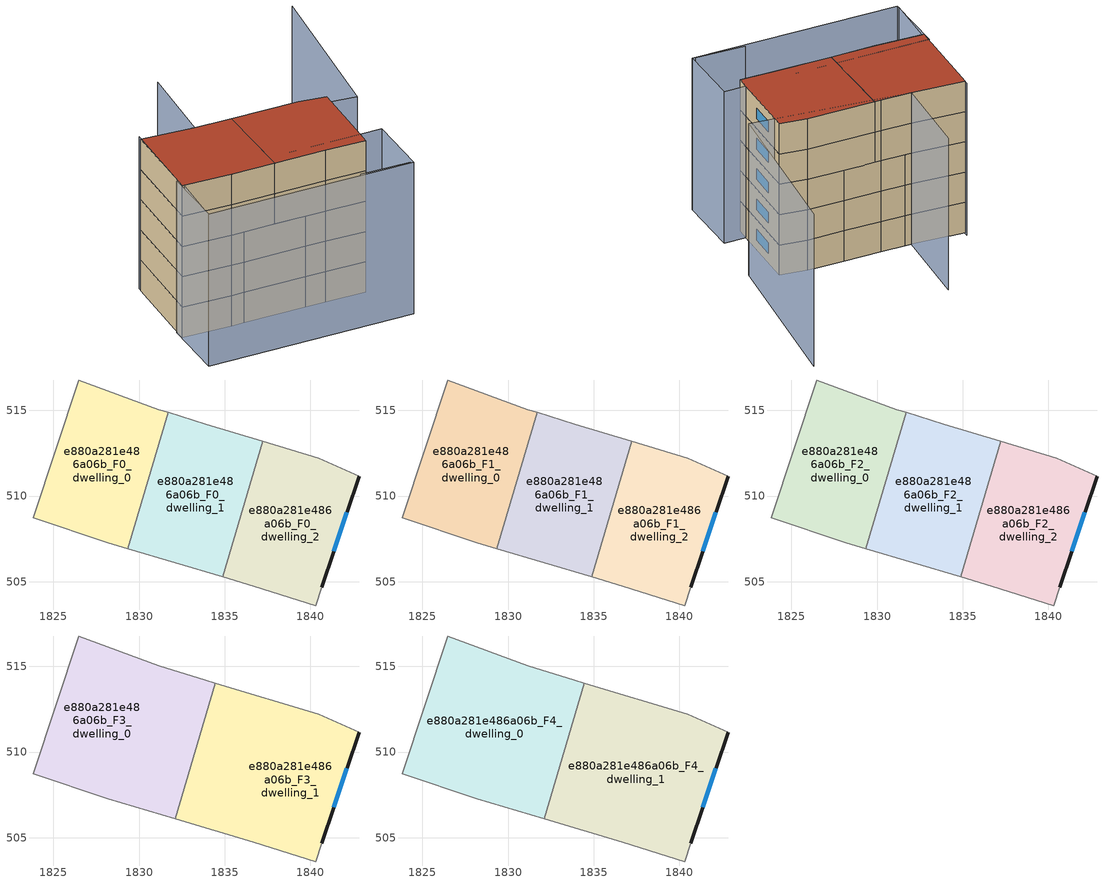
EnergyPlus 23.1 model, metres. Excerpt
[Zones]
e880a281e486a06b_F0_dwelling_0
 floor ground (EU_floor_Construction): 1831.16,515.05 1831.7,514.88 1829.35,506.92 1828.18,507.26 1823.81,508.74 1826.49,516.77 z0
 wall adiabatic (EU_wall_Construction): 1831.7,514.88 1831.16,515.05 1826.49,516.77 1823.81,508.74 1828.18,507.26 1829.35,506.92 z0:3
 wall to e880a281e486a06b_F0_dwelling_1 (EU_wall_Construction): 1829.35,506.92 1831.7,514.88 z0:3
e880a281e486a06b_F0_dwelling_1
 floor ground (EU_floor_Construction): 1837.22,513.19 1834.89,505.28 1829.35,506.92 1831.7,514.88 1833.89,514.19 z0
 wall adiabatic (EU_wall_Construction): 1829.35,506.92 1834.89,505.28 / 1837.22,513.19 1833.89,514.19 1831.7,514.88 z0:3
 wall to e880a281e486a06b_F0_dwelling_2 (EU_wall_Construction): 1834.89,505.28 1837.22,513.19 z0:3
e880a281e486a06b_F0_dwelling_2
 floor ground (EU_floor_Construction): 1842.85,511.15 1840.67,504.66 1840.32,503.58 1836.7,504.74 1834.89,505.28 1837.22,513.19 1840.51,512.2 z0
 wall outside (EU_wall_Construction): 1840.67,504.66 1842.85,511.15 z0:3
 wall adiabatic (EU_wall_Construction): 1834.89,505.28 1836.7,504.74 1840.32,503.58 1840.67,504.66 / 1842.85,511.15 1840.51,512.2 1837.22,513.19 z0:3
 window (EU_Window_Construction): 1841.37,506.77 1842.14,509.04 z0.98:2.02
e880a281e486a06b_F1_dwelling_0
 floor to e880a281e486a06b_F0_dwelling_0 (EU_floor_Construction): 1831.16,515.05 1831.7,514.88 1829.35,506.92 1828.18,507.26 1823.81,508.74 1826.49,516.77 z3
 wall adiabatic (EU_wall_Construction): 1831.7,514.88 1831.16,515.05 1826.49,516.77 1823.81,508.74 1828.18,507.26 1829.35,506.92 z3:6
 wall to e880a281e486a06b_F1_dwelling_1 (EU_wall_Construction): 1829.35,506.92 1831.7,514.88 z3:6
e880a281e486a06b_F1_dwelling_1
 floor to e880a281e486a06b_F0_dwelling_1 (EU_floor_Construction): 1837.22,513.19 1834.89,505.28 1829.35,506.92 1831.7,514.88 1833.89,514.19 z3
 wall adiabatic (EU_wall_Construction): 1829.35,506.92 1834.89,505.28 / 1837.22,513.19 1833.89,514.19 1831.7,514.88 z3:6
 wall to e880a281e486a06b_F1_dwelling_2 (EU_wall_Construction): 1834.89,505.28 1837.22,513.19 z3:6
e880a281e486a06b_F1_dwelling_2
 floor to e880a281e486a06b_F0_dwelling_2 (EU_floor_Construction): 1842.85,511.15 1840.67,504.66 1840.32,503.58 1836.7,504.74 1834.89,505.28 1837.22,513.19 1840.51,512.2 z3
 wall outside (EU_wall_Construction): 1840.67,504.66 1842.85,511.15 z3:6
 wall adiabatic (EU_wall_Construction): 1834.89,505.28 1836.7,504.74 1840.32,503.58 1840.67,504.66 / 1842.85,511.15 1840.51,512.2 1837.22,513.19 z3:6
 window (EU_Window_Construction): 1841.37,506.77 1842.14,509.04 z3.98:5.02
e880a281e486a06b_F2_dwelling_0
 floor to e880a281e486a06b_F1_dwelling_0 (EU_floor_Construction): 1831.16,515.05 1831.7,514.88 1829.35,506.92 1828.18,507.26 1823.81,508.74 1826.49,516.77 z6
 wall adiabatic (EU_wall_Construction): 1831.7,514.88 1831.16,515.05 1826.49,516.77 1823.81,508.74 1828.18,507.26 1829.35,506.92 z6:9
 wall to e880a281e486a06b_F2_dwelling_1 (EU_wall_Construction): 1829.35,506.92 1831.7,514.88 z6:9
e880a281e486a06b_F2_dwelling_1
 floor to e880a281e486a06b_F1_dwelling_1 (EU_floor_Construction): 1837.22,513.19 1834.89,505.28 1829.35,506.92 1831.7,514.88 1833.89,514.19 z6
 wall adiabatic (EU_wall_Construction): 1829.35,506.92 1834.89,505.28 / 1837.22,513.19 1833.89,514.19 1831.7,514.88 z6:9
 wall to e880a281e486a06b_F2_dwelling_2 (EU_wall_Construction): 1834.89,505.28 1837.22,513.19 z6:9
e880a281e486a06b_F2_dwelling_2
 floor to e880a281e486a06b_F1_dwelling_2 (EU_floor_Construction): 1842.85,511.15 1840.67,504.66 1840.32,503.58 1836.7,504.74 1834.89,505.28 1837.22,513.19 1840.51,512.2 z6
 wall outside (EU_wall_Construction): 1840.67,504.66 1842.85,511.15 z6:9
 wall adiabatic (EU_wall_Construction): 1834.89,505.28 1836.7,504.74 1840.32,503.58 1840.67,504.66 / 1842.85,511.15 1840.51,512.2 1837.22,513.19 z6:9
 window (EU_Window_Construction): 1841.37,506.77 1842.14,509.04 z6.98:8.02
e880a281e486a06b_F3_dwelling_0
 floor to e880a281e486a06b_F2_dwelling_0 (EU_floor_Construction): 1831.16,515.05 1831.7,514.88 1829.35,506.92 1828.18,507.26 1823.81,508.74 1826.49,516.77 z9
 floor to e880a281e486a06b_F2_dwelling_1 (EU_floor_Construction): 1834.45,514.02 1832.12,506.1 1829.35,506.92 1831.7,514.88 1833.89,514.19 z9
 wall adiabatic (EU_wall_Construction): 1834.45,514.02 1833.89,514.19 1831.16,515.05 1826.49,516.77 1823.81,508.74 1828.18,507.26 1832.11,506.1 z9:12
 wall to e880a281e486a06b_F3_dwelling_1 (EU_wall_Construction): 1832.11,506.1 1834.45,514.02 z9:12
e880a281e486a06b_F3_dwelling_1
 floor to e880a281e486a06b_F2_dwelling_2 (EU_floor_Construction): 1842.85,511.15 1840.67,504.66 1840.32,503.58 1836.7,504.74 1834.89,505.28 1837.22,513.19 1840.51,512.2 z9
 floor to e880a281e486a06b_F2_dwelling_1 (EU_floor_Construction): 1837.22,513.19 1834.89,505.28 1832.12,506.1 1834.45,514.02 z9
 wall outside (EU_wall_Construction): 1840.67,504.66 1842.85,511.15 z9:12
 wall adiabatic (EU_wall_Construction): 1832.11,506.1 1836.7,504.74 1840.32,503.58 1840.67,504.66 / 1842.85,511.15 1840.51,512.2 1834.45,514.02 z9:12
 window (EU_Window_Construction): 1841.37,506.77 1842.14,509.04 z9.98:11.02
e880a281e486a06b_F4_dwelling_0
 floor to e880a281e486a06b_F3_dwelling_0 (EU_floor_Construction): 1833.89,514.19 1834.45,514.02 1832.11,506.1 1828.18,507.26 1823.81,508.74 1826.49,516.77 1831.16,515.05 z12
 wall adiabatic (EU_wall_Construction): 1834.45,514.02 1833.89,514.19 1831.16,515.05 1826.49,516.77 1823.81,508.74 1828.18,507.26 1832.11,506.1 z12:15
 wall to e880a281e486a06b_F4_dwelling_1 (EU_wall_Construction): 1832.11,506.1 1834.45,514.02 z12:15
 roof outside (EU_roof_Construction): 1832.11,506.1 1834.45,514.02 1833.89,514.19 1831.16,515.05 1826.49,516.77 1823.81,508.74 1828.18,507.26 z15
e880a281e486a06b_F4_dwelling_1
 floor to e880a281e486a06b_F3_dwelling_1 (EU_floor_Construction): 1842.85,511.15 1840.67,504.66 1840.32,503.58 1836.7,504.74 1832.11,506.1 1834.45,514.02 1840.51,512.2 z12
 wall outside (EU_wall_Construction): 1840.67,504.66 1842.85,511.15 z12:15
 wall adiabatic (EU_wall_Construction): 1832.11,506.1 1836.7,504.74 1840.32,503.58 1840.67,504.66 / 1842.85,511.15 1840.51,512.2 1834.45,514.02 z12:15
 window (EU_Window_Construction): 1841.37,506.77 1842.14,509.04 z12.98:14.02
 roof outside (EU_roof_Construction): 1840.67,504.66 1842.85,511.15 1840.51,512.2 1834.45,514.02 1832.11,506.1 1836.7,504.74 1840.32,503.58 z15
shading: 1836.21,499.84 1840.61,498.39 / 1823.98,508.67 1822.33,504 / 1826.64,517.14 1823.81,508.74 / 1850.88,524.08 1844.74,509.38 / 1844.74,509.38 1830.91,515.16 / 1833.97,522.69 1831.16,515.05 / 1840.89,498.21 1822.26,503.77 / 1822.26,503.77 1824.01,509.64 / 1824.01,509.64 1842.65,504.08 / 1842.65,504.08 1840.89,498.21 z0:15
[Building]
EU S2 Campaign: North Axis=0; Terrain=City; Solar Distribution=FullExterior
[Site:Location]
Bologna: Latitude=44.5; Longitude=11.25; Time Zone=1; Elevation=37
[SizingPeriod:WeatherFileDays]
AnnualSizingPeriod: Begin Month=1; Begin Day of Month=1; End Month=12; End Day of Month=31; Day of Week for Start Day=Monday; Use Weather File Daylight Saving Period=No; Use Weather File Rain and Snow Indicators=No
[MATERIAL]
EU_InternalMass_Material: Roughness=MediumRough; Thickness=0.1; Conductivity=1; Density=1800; Specific Heat=900; Thermal Absorptance=0.9; Solar Absorptance=0.7; Visible Absorptance=0.7
[MATERIAL:NOMASS] Roughness=MediumRough; Thermal Absorptance=0.9; Solar Absorptance=0.7; Visible Absorptance=0.7
Name | Thermal Resistance
EU_wall_NoMass | 0.905828
EU_roof_NoMass | 0.37593
EU_floor_NoMass | 0.67114
[WINDOWMATERIAL:SIMPLEGLAZINGSYSTEM]
EU_Window_SimpleGlazing: UFactor=4.52486; Solar Heat Gain Coefficient=0.85; Visible Transmittance=0.85
[CONSTRUCTION]
EU_wall_Construction: EU_wall_NoMass
EU_roof_Construction: EU_roof_NoMass
EU_floor_Construction: EU_floor_NoMass
EU_Window_Construction: EU_Window_SimpleGlazing
EU_InternalMass_Construction: EU_InternalMass_Material
[ZONE] Type=1; Multiplier=1; Ceiling Height=autocalculate; Floor Area=autocalculate; Part of Total Floor Area=Yes
Name | Volume
e880a281e486a06b_F0_dwelling_0; e880a281e486a06b_F1_dwelling_0; e880a281e486a06b_F2_dwelling_0 | 143.254
e880a281e486a06b_F3_dwelling_0; e880a281e486a06b_F4_dwelling_0 | 214.876
e880a281e486a06b_F0_dwelling_1; e880a281e486a06b_F1_dwelling_1; e880a281e486a06b_F2_dwelling_1; e880a281e486a06b_F0_dwelling_2; e880a281e486a06b_F1_dwelling_2; e880a281e486a06b_F2_dwelling_2 | 143.249
e880a281e486a06b_F3_dwelling_1; e880a281e486a06b_F4_dwelling_1 | 214.882
[INTERNALMASS] Construction=EU_InternalMass_Construction
Name | Zone or ZoneList | Surface Area
e880a281e486a06b_F0_dwelling_0_EU_InternalMass | e880a281e486a06b_F0_dwelling_0 | 47.7515
e880a281e486a06b_F0_dwelling_1_EU_InternalMass | e880a281e486a06b_F0_dwelling_1 | 47.7497
e880a281e486a06b_F0_dwelling_2_EU_InternalMass | e880a281e486a06b_F0_dwelling_2 | 47.7493
e880a281e486a06b_F1_dwelling_0_EU_InternalMass | e880a281e486a06b_F1_dwelling_0 | 47.7515
e880a281e486a06b_F1_dwelling_1_EU_InternalMass | e880a281e486a06b_F1_dwelling_1 | 47.7497
e880a281e486a06b_F1_dwelling_2_EU_InternalMass | e880a281e486a06b_F1_dwelling_2 | 47.7493
e880a281e486a06b_F2_dwelling_0_EU_InternalMass | e880a281e486a06b_F2_dwelling_0 | 47.7515
e880a281e486a06b_F2_dwelling_1_EU_InternalMass | e880a281e486a06b_F2_dwelling_1 | 47.7497
e880a281e486a06b_F2_dwelling_2_EU_InternalMass | e880a281e486a06b_F2_dwelling_2 | 47.7493
e880a281e486a06b_F3_dwelling_0_EU_InternalMass | e880a281e486a06b_F3_dwelling_0 | 71.6253
e880a281e486a06b_F3_dwelling_1_EU_InternalMass | e880a281e486a06b_F3_dwelling_1 | 71.6268
e880a281e486a06b_F4_dwelling_0_EU_InternalMass | e880a281e486a06b_F4_dwelling_0 | 71.6253
e880a281e486a06b_F4_dwelling_1_EU_InternalMass | e880a281e486a06b_F4_dwelling_1 | 71.6268
[OTHEREQUIPMENT] Fuel Type=Electricity; Design Level Calculation Method=Watts/Area; Power per Zone Floor Area=1; Fraction Latent=0; Fraction Radiant=0; Fraction Lost=0; Carbon Dioxide Generation Rate=0; EndUse Subcategory=EU_Step8_InternalGains
Name | Zone or ZoneList or Space or SpaceList | Schedule
EU_Step8_InternalGain_e880a281e486a06b_F0_dwelling_0_f000 | e880a281e486a06b_F0_dwelling_0 | EU_Step8_GainSchedule_e880a281e486a06b_F0_dwelling_0_f000
EU_Step8_InternalGain_e880a281e486a06b_F0_dwelling_1_f000 | e880a281e486a06b_F0_dwelling_1 | EU_Step8_GainSchedule_e880a281e486a06b_F0_dwelling_1_f000
EU_Step8_InternalGain_e880a281e486a06b_F0_dwelling_2_f000 | e880a281e486a06b_F0_dwelling_2 | EU_Step8_GainSchedule_e880a281e486a06b_F0_dwelling_2_f000
EU_Step8_InternalGain_e880a281e486a06b_F1_dwelling_0_f000 | e880a281e486a06b_F1_dwelling_0 | EU_Step8_GainSchedule_e880a281e486a06b_F1_dwelling_0_f000
EU_Step8_InternalGain_e880a281e486a06b_F1_dwelling_1_f000 | e880a281e486a06b_F1_dwelling_1 | EU_Step8_GainSchedule_e880a281e486a06b_F1_dwelling_1_f000
EU_Step8_InternalGain_e880a281e486a06b_F1_dwelling_2_f000 | e880a281e486a06b_F1_dwelling_2 | EU_Step8_GainSchedule_e880a281e486a06b_F1_dwelling_2_f000
EU_Step8_InternalGain_e880a281e486a06b_F2_dwelling_0_f000 | e880a281e486a06b_F2_dwelling_0 | EU_Step8_GainSchedule_e880a281e486a06b_F2_dwelling_0_f000
EU_Step8_InternalGain_e880a281e486a06b_F2_dwelling_1_f000 | e880a281e486a06b_F2_dwelling_1 | EU_Step8_GainSchedule_e880a281e486a06b_F2_dwelling_1_f000
EU_Step8_InternalGain_e880a281e486a06b_F2_dwelling_2_f000 | e880a281e486a06b_F2_dwelling_2 | EU_Step8_GainSchedule_e880a281e486a06b_F2_dwelling_2_f000
EU_Step8_InternalGain_e880a281e486a06b_F3_dwelling_0_f000 | e880a281e486a06b_F3_dwelling_0 | EU_Step8_GainSchedule_e880a281e486a06b_F3_dwelling_0_f000
EU_Step8_InternalGain_e880a281e486a06b_F3_dwelling_1_f000 | e880a281e486a06b_F3_dwelling_1 | EU_Step8_GainSchedule_e880a281e486a06b_F3_dwelling_1_f000
EU_Step8_InternalGain_e880a281e486a06b_F4_dwelling_0_f000 | e880a281e486a06b_F4_dwelling_0 | EU_Step8_GainSchedule_e880a281e486a06b_F4_dwelling_0_f000
EU_Step8_InternalGain_e880a281e486a06b_F4_dwelling_1_f000 | e880a281e486a06b_F4_dwelling_1 | EU_Step8_GainSchedule_e880a281e486a06b_F4_dwelling_1_f000
[ZONEVENTILATION:DESIGNFLOWRATE] Schedule=EU_AlwaysOn; Design Flow Rate Calculation Method=AirChanges/Hour; Air Changes per Hour=0.73129; Ventilation Type=Natural; Fan Pressure Rise=0; Fan Total Efficiency=1; Constant Term Coefficient=1; Temperature Term Coefficient=0; Velocity Term Coefficient=0; Velocity Squared Term Coefficient=0; Minimum Indoor Temperature=-100; Maximum Indoor Temperature=100; Delta Temperature=-100; Minimum Outdoor Temperature=-100; Maximum Outdoor Temperature=100; Maximum Wind Speed=40
Name | Zone or ZoneList or Space or SpaceList
EU_ConstantAir_e880a281e486a06b_F0_dwelling_0 | e880a281e486a06b_F0_dwelling_0
EU_ConstantAir_e880a281e486a06b_F0_dwelling_1 | e880a281e486a06b_F0_dwelling_1
EU_ConstantAir_e880a281e486a06b_F0_dwelling_2 | e880a281e486a06b_F0_dwelling_2
EU_ConstantAir_e880a281e486a06b_F1_dwelling_0 | e880a281e486a06b_F1_dwelling_0
EU_ConstantAir_e880a281e486a06b_F1_dwelling_1 | e880a281e486a06b_F1_dwelling_1
EU_ConstantAir_e880a281e486a06b_F1_dwelling_2 | e880a281e486a06b_F1_dwelling_2
EU_ConstantAir_e880a281e486a06b_F2_dwelling_0 | e880a281e486a06b_F2_dwelling_0
EU_ConstantAir_e880a281e486a06b_F2_dwelling_1 | e880a281e486a06b_F2_dwelling_1
EU_ConstantAir_e880a281e486a06b_F2_dwelling_2 | e880a281e486a06b_F2_dwelling_2
EU_ConstantAir_e880a281e486a06b_F3_dwelling_0 | e880a281e486a06b_F3_dwelling_0
EU_ConstantAir_e880a281e486a06b_F3_dwelling_1 | e880a281e486a06b_F3_dwelling_1
EU_ConstantAir_e880a281e486a06b_F4_dwelling_0 | e880a281e486a06b_F4_dwelling_0
EU_ConstantAir_e880a281e486a06b_F4_dwelling_1 | e880a281e486a06b_F4_dwelling_1
[HVACTEMPLATE:THERMOSTAT] Constant Heating Setpoint=20; Constant Cooling Setpoint=50
EU_HeatOnly_e880a281e486a06b_F0_dwelling_0; EU_HeatOnly_e880a281e486a06b_F0_dwelling_1; EU_HeatOnly_e880a281e486a06b_F0_dwelling_2; EU_HeatOnly_e880a281e486a06b_F1_dwelling_0; EU_HeatOnly_e880a281e486a06b_F1_dwelling_1; EU_HeatOnly_e880a281e486a06b_F1_dwelling_2; EU_HeatOnly_e880a281e486a06b_F2_dwelling_0; EU_HeatOnly_e880a281e486a06b_F2_dwelling_1; EU_HeatOnly_e880a281e486a06b_F2_dwelling_2; EU_HeatOnly_e880a281e486a06b_F3_dwelling_0; EU_HeatOnly_e880a281e486a06b_F3_dwelling_1; EU_HeatOnly_e880a281e486a06b_F4_dwelling_0; EU_HeatOnly_e880a281e486a06b_F4_dwelling_1
[HVACTEMPLATE:ZONE:IDEALLOADSAIRSYSTEM] System Availability Schedule=EU_AlwaysOn; Maximum Heating Supply Air Temperature=50; Minimum Cooling Supply Air Temperature=13; Maximum Heating Supply Air Humidity Ratio=0.0156; Minimum Cooling Supply Air Humidity Ratio=0.0077; Heating Limit=NoLimit; Cooling Limit=NoLimit; Heating Availability Schedule=EU_AlwaysOn; Cooling Availability Schedule=EU_CoolingOff; Dehumidification Control Type=ConstantSensibleHeatRatio; Cooling Sensible Heat Ratio=0.7; Dehumidification Setpoint=60; Humidification Control Type=None; Humidification Setpoint=30; Outdoor Air Method=None; Outdoor Air Flow Rate per Person=0.00944; Outdoor Air Flow Rate per Zone Floor Area=0; Outdoor Air Flow Rate per Zone=0; Demand Controlled Ventilation Type=None; Outdoor Air Economizer Type=NoEconomizer; Heat Recovery Type=None; Sensible Heat Recovery Effectiveness=0.7; Latent Heat Recovery Effectiveness=0.65
Name | Template Thermostat
e880a281e486a06b_F0_dwelling_0 | EU_HeatOnly_e880a281e486a06b_F0_dwelling_0
e880a281e486a06b_F0_dwelling_1 | EU_HeatOnly_e880a281e486a06b_F0_dwelling_1
e880a281e486a06b_F0_dwelling_2 | EU_HeatOnly_e880a281e486a06b_F0_dwelling_2
e880a281e486a06b_F1_dwelling_0 | EU_HeatOnly_e880a281e486a06b_F1_dwelling_0
e880a281e486a06b_F1_dwelling_1 | EU_HeatOnly_e880a281e486a06b_F1_dwelling_1
e880a281e486a06b_F1_dwelling_2 | EU_HeatOnly_e880a281e486a06b_F1_dwelling_2
e880a281e486a06b_F2_dwelling_0 | EU_HeatOnly_e880a281e486a06b_F2_dwelling_0
e880a281e486a06b_F2_dwelling_1 | EU_HeatOnly_e880a281e486a06b_F2_dwelling_1
e880a281e486a06b_F2_dwelling_2 | EU_HeatOnly_e880a281e486a06b_F2_dwelling_2
e880a281e486a06b_F3_dwelling_0 | EU_HeatOnly_e880a281e486a06b_F3_dwelling_0
e880a281e486a06b_F3_dwelling_1 | EU_HeatOnly_e880a281e486a06b_F3_dwelling_1
e880a281e486a06b_F4_dwelling_0 | EU_HeatOnly_e880a281e486a06b_F4_dwelling_0
e880a281e486a06b_F4_dwelling_1 | EU_HeatOnly_e880a281e486a06b_F4_dwelling_1
[SIZING:ZONE] Zone Cooling Design Supply Air Temperature Input Method=SupplyAirTemperature; Zone Cooling Design Supply Air Temperature=13; Zone Heating Design Supply Air Temperature Input Method=SupplyAirTemperature; Zone Heating Design Supply Air Temperature=50; Zone Cooling Design Supply Air Humidity Ratio=0.008; Zone Heating Design Supply Air Humidity Ratio=0.008; Cooling Design Air Flow Method=DesignDay; Cooling Design Air Flow Rate=0; Cooling Minimum Air Flow per Zone Floor Area=0.000762; Cooling Minimum Air Flow=0; Cooling Minimum Air Flow Fraction=0.2; Heating Design Air Flow Method=DesignDay; Heating Design Air Flow Rate=0; Heating Maximum Air Flow per Zone Floor Area=0.002032; Heating Maximum Air Flow=0.141576; Heating Maximum Air Flow Fraction=0.3; Account for Dedicated Outdoor Air System=No; Dedicated Outdoor Air System Control Strategy=NeutralSupplyAir; Dedicated Outdoor Air Low Setpoint Temperature for Design=autosize; Dedicated Outdoor Air High Setpoint Temperature for Design=autosize; Zone Load Sizing Method=Sensible Load Only No Latent Load; Zone Latent Cooling Design Supply Air Humidity Ratio Input Method=HumidityRatioDifference; Zone Cooling Design Supply Air Humidity Ratio Difference=0.005; Zone Latent Heating Design Supply Air Humidity Ratio Input Method=HumidityRatioDifference; Zone Humidification Design Supply Air Humidity Ratio Difference=0.005
e880a281e486a06b_F0_dwelling_0; e880a281e486a06b_F0_dwelling_1; e880a281e486a06b_F0_dwelling_2; e880a281e486a06b_F1_dwelling_0; e880a281e486a06b_F1_dwelling_1; e880a281e486a06b_F1_dwelling_2; e880a281e486a06b_F2_dwelling_0; e880a281e486a06b_F2_dwelling_1; e880a281e486a06b_F2_dwelling_2; e880a281e486a06b_F3_dwelling_0; e880a281e486a06b_F3_dwelling_1; e880a281e486a06b_F4_dwelling_0; e880a281e486a06b_F4_dwelling_1
[SCHEDULE:CONSTANT]
Name | Hourly Value
EU_AlwaysOn | 1
EU_CoolingOff | 0
[SCHEDULE:FILE] Column Number=1; Rows to Skip at Top=0; Number of Hours of Data=8760; Column Separator=Comma; Interpolate to Timestep=No; Minutes per Item=60; Adjust Schedule for Daylight Savings=Yes
Name | File
EU_Step8_GainSchedule_e880a281e486a06b_F0_dwelling_0_f000 | ../../schedules/e880a281e486a06b/e880a281e486a06b_F0_dwelling_0_f000_gain.csv
EU_Step8_GainSchedule_e880a281e486a06b_F0_dwelling_1_f000 | ../../schedules/e880a281e486a06b/e880a281e486a06b_F0_dwelling_1_f000_gain.csv
EU_Step8_GainSchedule_e880a281e486a06b_F0_dwelling_2_f000 | ../../schedules/e880a281e486a06b/e880a281e486a06b_F0_dwelling_2_f000_gain.csv
EU_Step8_GainSchedule_e880a281e486a06b_F1_dwelling_0_f000 | ../../schedules/e880a281e486a06b/e880a281e486a06b_F1_dwelling_0_f000_gain.csv
EU_Step8_GainSchedule_e880a281e486a06b_F1_dwelling_1_f000 | ../../schedules/e880a281e486a06b/e880a281e486a06b_F1_dwelling_1_f000_gain.csv
EU_Step8_GainSchedule_e880a281e486a06b_F1_dwelling_2_f000 | ../../schedules/e880a281e486a06b/e880a281e486a06b_F1_dwelling_2_f000_gain.csv
EU_Step8_GainSchedule_e880a281e486a06b_F2_dwelling_0_f000 | ../../schedules/e880a281e486a06b/e880a281e486a06b_F2_dwelling_0_f000_gain.csv
EU_Step8_GainSchedule_e880a281e486a06b_F2_dwelling_1_f000 | ../../schedules/e880a281e486a06b/e880a281e486a06b_F2_dwelling_1_f000_gain.csv
EU_Step8_GainSchedule_e880a281e486a06b_F2_dwelling_2_f000 | ../../schedules/e880a281e486a06b/e880a281e486a06b_F2_dwelling_2_f000_gain.csv
EU_Step8_GainSchedule_e880a281e486a06b_F3_dwelling_0_f000 | ../../schedules/e880a281e486a06b/e880a281e486a06b_F3_dwelling_0_f000_gain.csv
EU_Step8_GainSchedule_e880a281e486a06b_F3_dwelling_1_f000 | ../../schedules/e880a281e486a06b/e880a281e486a06b_F3_dwelling_1_f000_gain.csv
EU_Step8_GainSchedule_e880a281e486a06b_F4_dwelling_0_f000 | ../../schedules/e880a281e486a06b/e880a281e486a06b_F4_dwelling_0_f000_gain.csv
EU_Step8_GainSchedule_e880a281e486a06b_F4_dwelling_1_f000 | ../../schedules/e880a281e486a06b/e880a281e486a06b_F4_dwelling_1_f000_gain.csv
